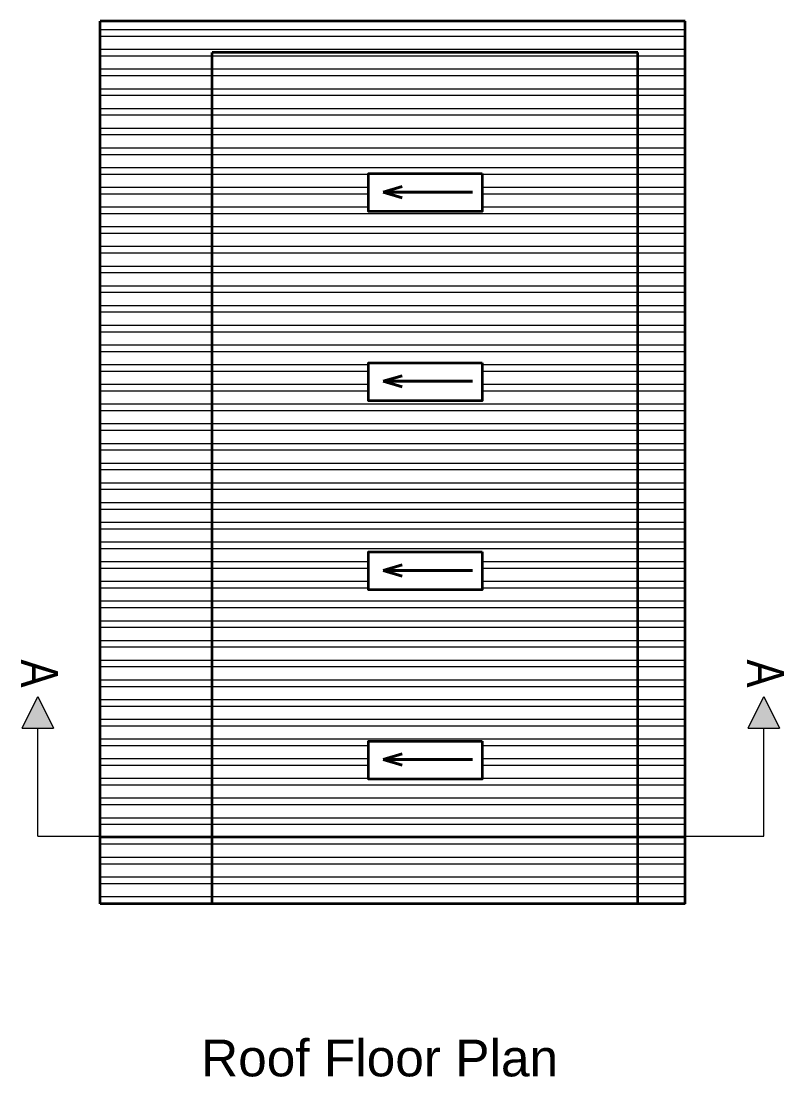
# Model space of a CAD drawing. Header units: inches. Extents: x 352533 to 378079, y -36324 to -23949.
# Drawn here: x 360979.3 to 361269.5, y -29980.3 to -29578.4 of the extents above; entities that cross this region are included whole.
import ezdxf

# ---------------------------------------------------------------- set-up
doc = ezdxf.new("R2010")
doc.units = ezdxf.units.IN
doc.header["$LTSCALE"] = 2
doc.header["$MEASUREMENT"] = 0
doc.layers.get('0').update_dxf_attribs({"linetype": 'CONTINUOUS'})
for name, color, linetype, lineweight in [('DIM_LINE', 173, 'CONTINUOUS', 20), ('door', 20, 'CONTINUOUS', 35), ('WALL - A', 1, 'CONTINUOUS', 40)]:
    doc.layers.add(name, color=color, linetype=linetype, lineweight=lineweight)
doc.styles.get("Standard").update_dxf_attribs({"font": 'ARIALN.TTF'})
pattern_1 = [(180, (619.005, 505.867), (-4e-16, -7.5), []), (180, (616.505, 508.367), (-4e-16, -7.5), [])]

msp = doc.modelspace()

# ---------------------------------------------------------------- hatches: boundary and pattern name
at = {"linetype": 'ByBlock', "lineweight": 5}
for points in [[(360985.65, -29835.49), (360979.65, -29847.49), (360991.65, -29847.49)], [(361261.91, -29835.49), (361255.91, -29847.49), (361267.91, -29847.49)]]:
    msp.add_hatch(color=7, dxfattribs=at).paths.add_polyline_path(points)
at = {"layer": 'DIM_LINE'}
h = msp.add_hatch(dxfattribs=at)
h.set_pattern_fill('ANSI32', color=256, scale=20, angle=135)
h.set_pattern_definition(pattern_1)
h.paths.add_polyline_path([(361051.91, -29590.41), (361213.91, -29590.41), (361213.91, -29914.41), (361231.91, -29914.41), (361231.91, -29578.41), (361009.29, -29578.41), (361009.29, -29914.41), (361051.91, -29914.41)])
h = msp.add_hatch(dxfattribs=at)
h.set_pattern_fill('ANSI32', color=256, scale=20, angle=135)
h.set_pattern_definition(pattern_1)
h.paths.add_polyline_path([(361051.91, -29914.41), (361213.91, -29914.41), (361213.91, -29590.41), (361051.91, -29590.41)])
h.paths.add_polyline_path([(361111.44, -29780.47), (361154.77, -29780.47), (361154.77, -29794.92), (361111.44, -29794.92)], flags=16)
h.paths.add_polyline_path([(361111.44, -29722.92), (361111.44, -29708.47), (361154.77, -29708.47), (361154.77, -29722.92)], flags=16)
h.paths.add_polyline_path([(361111.44, -29852.47), (361154.77, -29852.47), (361154.77, -29866.92), (361111.44, -29866.92)], flags=16)
h.paths.add_polyline_path([(361111.44, -29650.92), (361111.44, -29636.47), (361154.77, -29636.47), (361154.77, -29650.92)], flags=16)

# ---------------------------------------------------------------- linework, layer by layer
at = {"color": 7, "linetype": 'ByBlock', "lineweight": 5}
for p, q in [((360979.65, -29847.49), (360985.65, -29835.49)), ((360985.65, -29835.49), (360991.65, -29847.49)), ((361255.91, -29847.49), (361261.91, -29835.49)), ((361261.91, -29835.49), (361267.91, -29847.49)), ((360979.65, -29847.49), (360991.65, -29847.49)), ((360985.65, -29888.66), (360985.65, -29847.49)), ((361255.91, -29847.49), (361267.91, -29847.49)), ((361261.91, -29888.66), (361261.91, -29847.49)), ((360985.65, -29888.66), (361261.91, -29888.66))]:
    msp.add_line(p, q, dxfattribs=at)
at = {"layer": 'DIM_LINE'}
for points in [[(361111.44, -29636.47), (361111.44, -29650.92), (361154.77, -29650.92), (361154.77, -29636.47)], [(361111.44, -29708.47), (361111.44, -29722.92), (361154.77, -29722.92), (361154.77, -29708.47)], [(361111.44, -29780.47), (361111.44, -29794.92), (361154.77, -29794.92), (361154.77, -29780.47)], [(361111.44, -29852.47), (361111.44, -29866.92), (361154.77, -29866.92), (361154.77, -29852.47)]]:
    msp.add_lwpolyline(points, close=True, dxfattribs=at)
at = {"layer": 'door', "ltscale": 0.5}
for p, q in [((361231.91, -29578.41), (361009.29, -29578.41)), ((361009.29, -29914.41), (361009.29, -29578.41)), ((361231.91, -29914.41), (361231.91, -29578.41)), ((361213.91, -29590.41), (361051.91, -29590.41)), ((361051.91, -29914.41), (361051.91, -29590.41)), ((361213.91, -29914.41), (361213.91, -29590.41)), ((361231.91, -29914.41), (361009.29, -29914.41))]:
    msp.add_line(p, q, dxfattribs=at)
for points in [[(361154.77, -29636.47), (361154.77, -29650.92), (361111.44, -29650.92), (361111.44, -29636.47)], [(361154.77, -29708.47), (361154.77, -29722.92), (361111.44, -29722.92), (361111.44, -29708.47)], [(361154.77, -29780.47), (361154.77, -29794.92), (361111.44, -29794.92), (361111.44, -29780.47)], [(361154.77, -29852.47), (361154.77, -29866.92), (361111.44, -29866.92), (361111.44, -29852.47)]]:
    msp.add_lwpolyline(points, close=True, dxfattribs=at)
at = {"layer": 'WALL - A'}
for p, q in [((361117.03, -29643.5), (361124.33, -29641.38)), ((361151.01, -29643.5), (361117.03, -29643.5)), ((361117.03, -29643.5), (361124.33, -29645.63)), ((361117.03, -29715.5), (361124.33, -29713.38)), ((361151.01, -29715.5), (361117.03, -29715.5)), ((361117.03, -29715.5), (361124.33, -29717.63)), ((361117.03, -29787.5), (361124.33, -29785.38)), ((361151.01, -29787.5), (361117.03, -29787.5)), ((361117.03, -29787.5), (361124.33, -29789.63)), ((361117.03, -29859.5), (361124.33, -29857.38)), ((361151.01, -29859.5), (361117.03, -29859.5)), ((361117.03, -29859.5), (361124.33, -29861.63))]:
    msp.add_line(p, q, dxfattribs=at)

# ---------------------------------------------------------------- texts
at = {"color": 7, "linetype": 'ByBlock', "lineweight": 5, "char_height": 14, "width": 26.5803, "attachment_point": 1, "rotation": 270}
for insert in [(360993.27, -29821.39), (361269.53, -29821.39)]:
    msp.add_mtext('A', dxfattribs=dict(at, insert=insert))
at = {"color": 7, "linetype": 'ByBlock', "lineweight": 5, "insert": (361115.68, -29973.19), "char_height": 14, "width": 235.547, "attachment_point": 5}
msp.add_mtext('{\\fArial CE|b0|i0|c0|p34;Roof\\fArial CE|b0|i0|c238|p34; Floor Plan}', dxfattribs=at)

doc.saveas('drawing.dxf')
